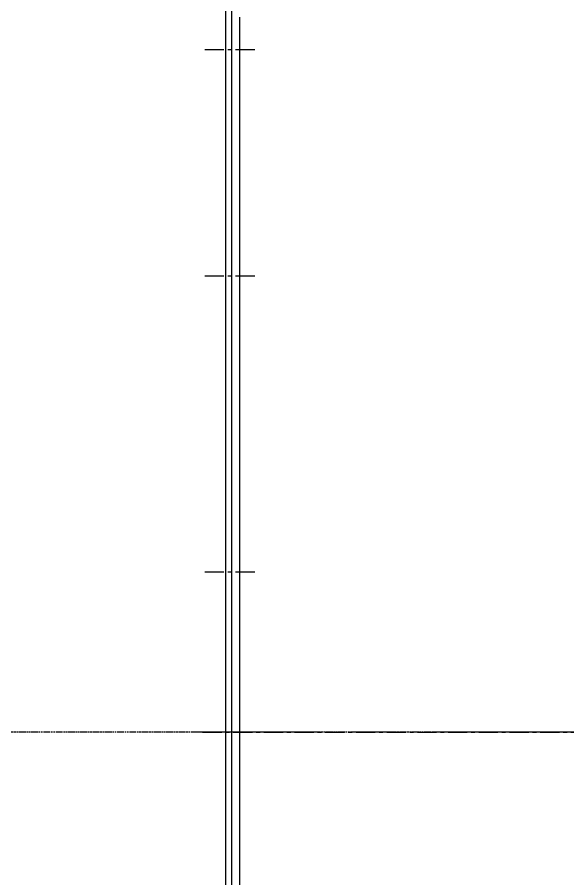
# Model space of a CAD drawing. Header units: millimetres. Extents: x -379292 to 1221486, y 92049 to 447512.
# Drawn here: x 409699 to 410057, y 275861 to 276423 of the extents above; entities that cross this region are included whole.
import ezdxf

# ---------------------------------------------------------------- set-up
doc = ezdxf.new("R2010")
doc.units = ezdxf.units.MM
doc.linetypes.add('CENTER', pattern=[2, 1.25, -0.25, 0.25, -0.25])
doc.linetypes.add('PHANTOM', pattern=[0.8, 0.45, -0.05, 0.1, -0.05, 0.1, -0.05])
doc.layers.add('_Systemair', color=3, linetype='Continuous', lineweight=30)
doc.layers.add('_Systemair Ventilation Equipments', color=7, linetype='Continuous', lineweight=30)

# ---------------------------------------------------------------- blocks, each defined once
blk = doc.blocks.new('AXC 1000 L')
at = {"layer": '_Systemair Ventilation Equipments'}
for p, q in [((10072.364, 3625.006), (10072.364, 3735.506)), ((10072.764, 3735.506), (10072.764, 3625.006))]:
    blk.add_line(p, q, dxfattribs=at)
at = {"layer": '_Systemair Ventilation Equipments', "color": 9, "linetype": 'Continuous'}
blk.add_line((10071.864, 3726.864), (10071.864, 3629.806), dxfattribs=at)
at = {"layer": '_Systemair Ventilation Equipments', "color": 2, "linetype": 'CENTER'}
for p, q in [((10070.864, 3724.739), (10074.264, 3724.739)), ((10070.864, 3709.979), (10074.264, 3709.979)), ((10070.864, 3690.693), (10074.264, 3690.693)), ((10074.264, 3680.256), (9986.264, 3680.256))]:
    blk.add_line(p, q, dxfattribs=at)
at = {"layer": '_Systemair Ventilation Equipments', "color": 2, "linetype": 'CENTER', "ltscale": 10}
blk.add_line((9986.764, 3680.256), (10074.764, 3680.256), dxfattribs=at)
blk = doc.blocks.new('RSA 1000')
at = {"layer": '_Systemair Ventilation Equipments'}
blk.add_line((9623.068, 3740.256), (9623.068, 3620.256), dxfattribs=at)
at = {"layer": '_Systemair Ventilation Equipments', "color": 3, "linetype": 'PHANTOM'}
blk.add_line((9601.684, 3680.256), (9738.086, 3680.256), dxfattribs=at)
blk = doc.blocks.new('wdsdfgf')
at = {"layer": '_Systemair Ventilation Equipments', "xscale": 10, "yscale": 10, "zscale": 10}
for name, p in [('AXC 1000 L', (-1170.87, -21481.39)), ('RSA 1000', (3326.09, -21481.39))]:
    blk.add_blockref(name, p, dxfattribs=at)
blk = doc.blocks.new('OtoParkBodrumKatMimari')
at = {"layer": '_Systemair', "color": 7, "xscale": -1}
blk.add_blockref('wdsdfgf', (228263.66, 159817.03), dxfattribs=at)

msp = doc.modelspace()

# ---------------------------------------------------------------- block references
at = {"color": 8}
msp.add_blockref('OtoParkBodrumKatMimari', (281127.61, 100818.76), dxfattribs=at)

doc.saveas('drawing.dxf')
